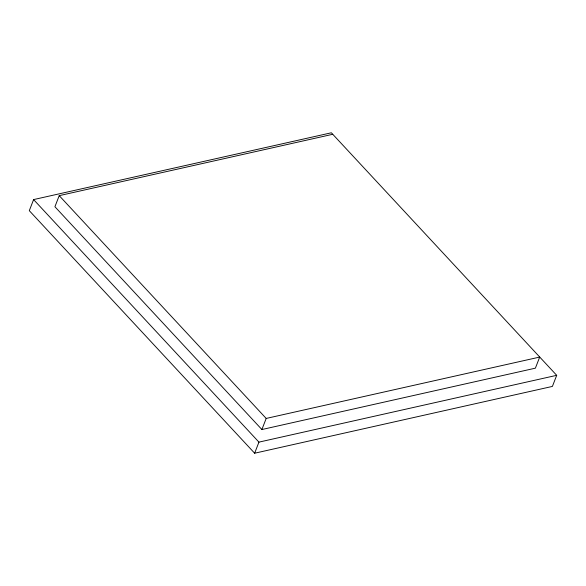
<?xml version="1.0" encoding="UTF-8"?>
<svg xmlns="http://www.w3.org/2000/svg" width="586" height="586" viewBox="0 0 586 586"><rect width="100%" height="100%" fill="white"/><g stroke="black" fill="none" stroke-linecap="round" stroke-linejoin="round"><path stroke-width="0.88" d="M33.6 199.584L29.3 210.674L254.639 453.22L552.4 386.416L556.7 375.326L331.361 132.78L33.6 199.584L258.939 442.13L556.7 375.326M332.709 134.297L59.215 195.651L54.916 206.741L261.891 429.531L535.392 368.169L539.691 357.079L266.19 418.441L261.891 429.531M254.639 453.22L258.939 442.13M59.215 195.651L266.19 418.441"/></g></svg>
